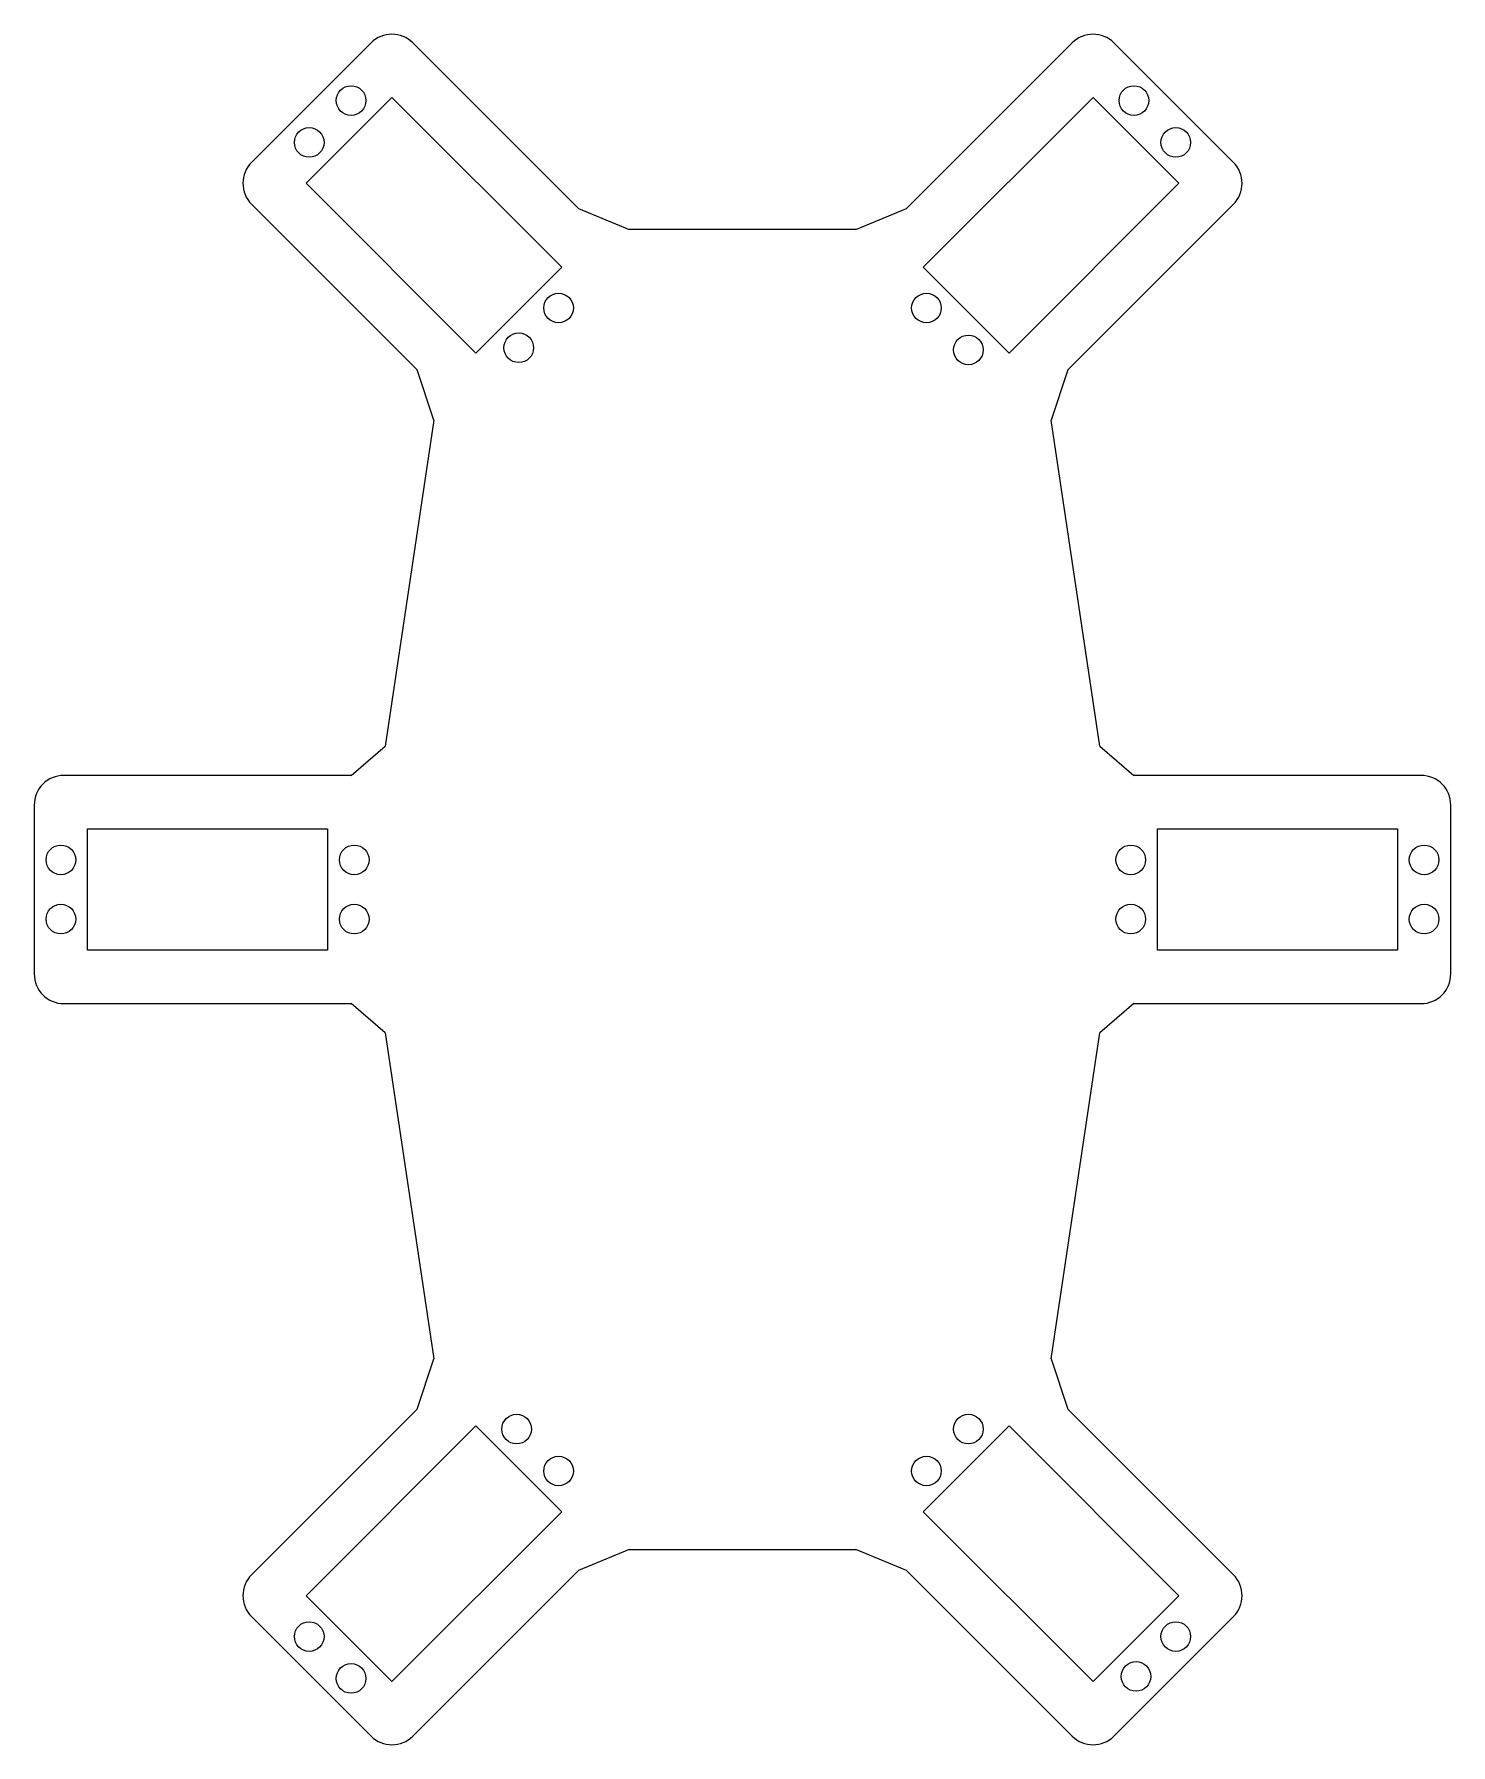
# Model space of a CAD drawing. Header units: millimetres. Extents: x -119 to 494, y -149 to 237.
# Drawn here: x 255.5 to 494.5, y -149.3 to 139.3 of the extents above; entities that cross this region are included whole.
import ezdxf

# ---------------------------------------------------------------- set-up
doc = ezdxf.new("R2010")
doc.units = ezdxf.units.MM
doc.layers.add('CUT', color=10, linetype='Continuous', lineweight=5)

msp = doc.modelspace()

# ---------------------------------------------------------------- linework, layer by layer
at = {"layer": 'CUT'}
for p, q in [((312.3223, 137.82987), (292.16979, 117.67736)), ((347.32432, 109.89953), (319.39333, 137.82991)), ((430.60629, 137.83021), (402.67564, 109.89956)), ((457.82987, 117.6777), (437.67736, 137.83021)), ((301.36218, 114.14182), (315.85786, 128.63751)), ((315.85786, 128.63751), (344.496, 100)), ((405.504, 100), (434.14182, 128.63782)), ((434.14182, 128.63782), (448.63751, 114.14214)), ((330, 85.504), (301.36218, 114.14182)), ((448.63751, 114.14214), (420, 85.504)), ((292.16979, 110.60629), (320.10051, 82.67557)), ((347.32432, 109.89953), (355.85989, 106.36403)), ((394.14011, 106.36403), (402.67564, 109.89956)), ((429.89953, 82.67568), (457.82991, 110.60667)), ((394.14011, 106.36403), (355.85989, 106.36403)), ((344.496, 100), (330, 85.504)), ((420, 85.504), (405.504, 100)), ((322.9016, 74.19427), (320.10051, 82.67557)), ((429.89953, 82.67568), (427.09846, 74.19434)), ((322.9016, 74.19427), (314.73444, 19.19577)), ((435.26557, 19.19577), (427.09846, 74.19434)), ((309, 14.25), (314.73444, 19.19577)), ((435.26557, 19.19577), (441, 14.25)), ((309, 14.25), (260.5, 14.25)), ((489.5, 14.25), (441, 14.25)), ((255.5, 9.25), (255.5, -19.25)), ((494.5, -19.25), (494.5, 9.25)), ((264.5, -15.25), (264.5, 5.25)), ((264.5, 5.25), (305, 5.25)), ((305, 5.25), (305, -15.25)), ((445, 5.25), (485.5, 5.25)), ((445, -15.25), (445, 5.25)), ((485.5, 5.25), (485.5, -15.25)), ((305, -15.25), (264.5, -15.25)), ((485.5, -15.25), (445, -15.25)), ((260.5, -24.25), (309, -24.25)), ((314.73443, -29.19577), (309, -24.25)), ((441, -24.25), (435.26556, -29.19577)), ((441, -24.25), (489.5, -24.25)), ((314.73443, -29.19577), (322.90154, -84.19434)), ((427.0984, -84.19427), (435.26556, -29.19577)), ((320.10044, -92.67564), (322.90154, -84.19434)), ((427.0984, -84.19427), (429.89949, -92.67557)), ((320.10044, -92.67564), (292.16979, -120.60629)), ((457.83021, -120.60629), (429.89949, -92.67557)), ((301.36218, -124.14182), (330, -95.504)), ((330, -95.504), (344.496, -110)), ((405.504, -110), (420, -95.504)), ((420, -95.504), (448.63782, -124.14182)), ((344.49538, -110), (315.85786, -138.63751)), ((344.496, -110), (344.49538, -110)), ((405.50462, -110), (405.504, -110)), ((434.14214, -138.63751), (405.50462, -110)), ((355.85934, -116.36396), (347.32381, -119.89949)), ((355.85934, -116.36396), (394.14066, -116.36396)), ((402.67619, -119.89949), (394.14066, -116.36396)), ((319.3934, -147.8299), (347.32381, -119.89949)), ((402.67619, -119.89949), (430.6066, -147.8299)), ((315.85786, -138.63751), (301.36218, -124.14182)), ((448.63782, -124.14182), (434.14214, -138.63751)), ((292.16979, -127.67736), (312.32233, -147.8299)), ((437.67767, -147.8299), (457.83021, -127.67736))]:
    msp.add_line(p, q, dxfattribs=at)
for centre in [(308.96357, 128.10718), (441.03643, 128.10718), (301.89251, 121.03612), (448.10749, 121.03612), (343.96536, 93.1054), (406.03464, 93.1054), (337.24784, 86.38788), (413.10571, 86.03433), (260, 0), (309.5, 0), (440.5, 0), (490, 0), (260, -10), (309.5, -10), (440.5, -10), (490, -10), (336.89429, -96.03433), (413.10571, -96.03433), (343.96536, -103.1054), (406.03464, -103.1054), (301.89251, -131.03612), (448.10749, -131.03612), (308.96357, -138.10718), (441.38998, -137.75363)]:
    msp.add_circle(centre, 2.5, dxfattribs=at)
for centre, start, end in [((315.85783, 134.29434), 45.0006222, 135), ((434.14182, 134.29468), 45, 135), ((295.70532, 114.14182), 135, 225), ((454.29434, 114.14217), 315.0006222, 45), ((260.5, 9.25), 90, 180), ((489.5, 9.25), 0, 90), ((260.5, -19.25), 180, 270), ((489.5, -19.25), 270, 0), ((295.70532, -124.14182), 135, 225), ((454.29468, -124.14182), 315, 45), ((315.85786, -144.29437), 225, 315), ((434.14214, -144.29437), 225, 315)]:
    msp.add_arc(centre, 5, start, end, dxfattribs=at)

doc.saveas('drawing.dxf')
